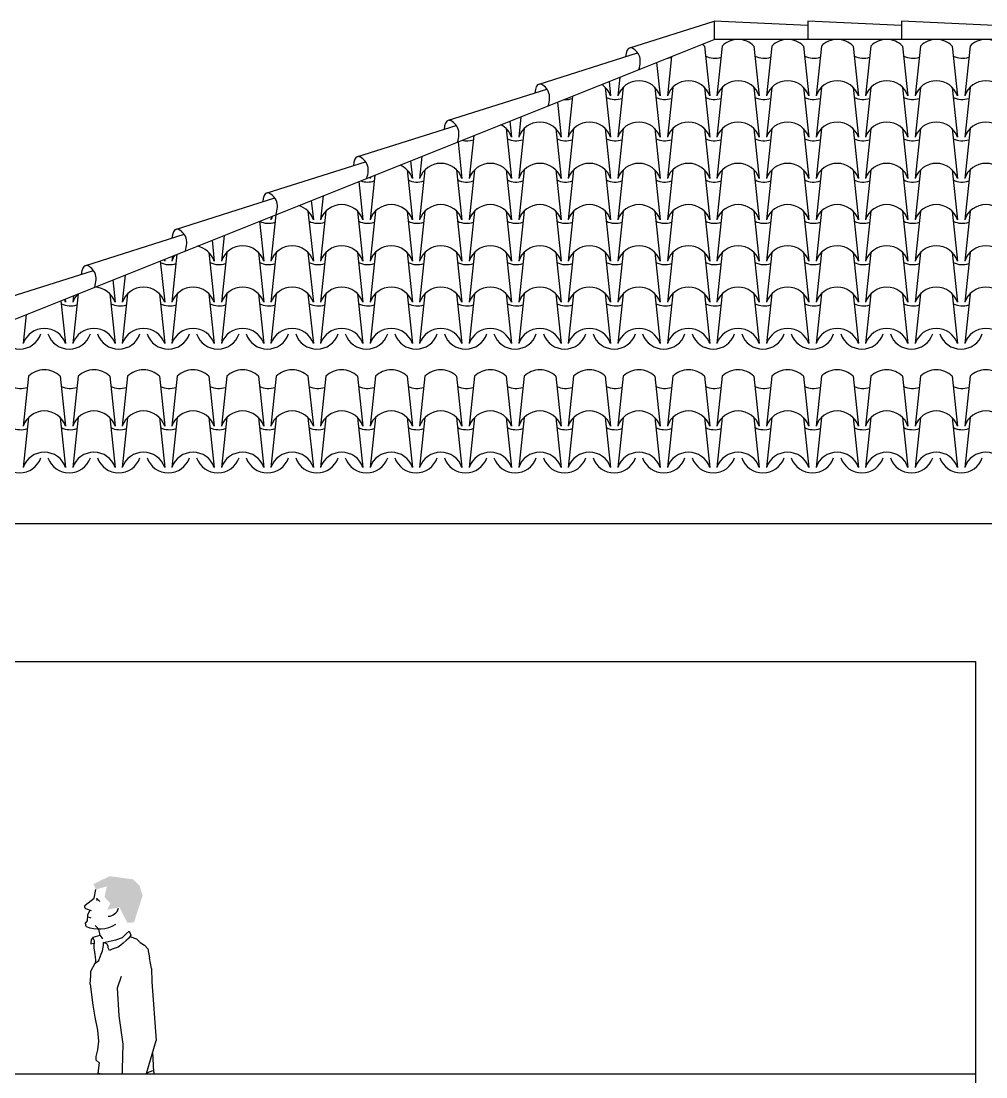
# Model space of a CAD drawing. Header units: millimetres. Extents: x -4228 to 27092, y -6721 to 984.
# Drawn here: x 5650.7 to 6001.1, y -6163 to -5779.3 of the extents above; entities that cross this region are included whole.
import ezdxf

# ---------------------------------------------------------------- set-up
doc = ezdxf.new("R2010")
doc.units = ezdxf.units.MM
doc.header["$LTSCALE"] = 50
doc.layers.get('0').update_dxf_attribs({"lineweight": 0})
for name, color, linetype in [('cobertura', 2, 'Continuous'), ('guardacorpo', 2, 'Continuous'), ('PAREDES3', 2, 'Continuous'), ('PENA24', 24, 'Continuous'), ('telhas', 3, 'Continuous')]:
    doc.layers.add(name, color=color, linetype=linetype)

msp = doc.modelspace()

# ---------------------------------------------------------------- linework, layer by layer
at = {"color": 3, "lineweight": 30}
for p, q in [((5677.24, -6097.97), (5677.82, -6094.92)), ((5673.94, -6100.59), (5677.24, -6097.97)), ((5678.04, -6098.01), (5679.32, -6099.17)), ((5674.1, -6101.73), (5676.08, -6102.54)), ((5674.82, -6106.25), (5674.97, -6104.03)), ((5674.97, -6104.03), (5675.68, -6102.48)), ((5674.12, -6107.14), (5674.82, -6106.25)), ((5674.31, -6108.26), (5674.12, -6107.14)), ((5674.92, -6104.75), (5676.06, -6105.21)), ((5678.87, -6109.31), (5677.54, -6107.97)), ((5679.27, -6111.56), (5676.75, -6112.31)), ((5679.39, -6111.59), (5678.87, -6109.31)), ((5679.39, -6111.59), (5680.2, -6112.83)), ((5687.52, -6112.3), (5688.88, -6111)), ((5688.88, -6111), (5689.99, -6110.01)), ((5690.6, -6111.43), (5689.73, -6112.72)), ((5689.99, -6110.01), (5690.6, -6111.43)), ((5690.22, -6112), (5692.58, -6112.85)), ((5676.04, -6114.25), (5675.99, -6114.59)), ((5675.99, -6114.59), (5677.16, -6114.32)), ((5676.17, -6113.17), (5676.04, -6114.25)), ((5676.69, -6112.31), (5676.17, -6113.17)), ((5676.75, -6112.31), (5676.75, -6112.44)), ((5676.75, -6112.44), (5677.04, -6112.91)), ((5677.04, -6112.91), (5677.28, -6113.44)), ((5677.22, -6114.32), (5677.1, -6114.92)), ((5677.1, -6114.92), (5677.1, -6115.33)), ((5677.1, -6115.33), (5677.16, -6116.2)), ((5677.28, -6113.44), (5677.22, -6113.79)), ((5677.22, -6113.79), (5677.22, -6114.32)), ((5680.21, -6117.12), (5680.58, -6115.27)), ((5680.58, -6114.12), (5685.04, -6113.15)), ((5680.58, -6115.27), (5680.58, -6114.12)), ((5681.82, -6114.57), (5680.58, -6114.12)), ((5682.32, -6115.42), (5681.82, -6114.57)), ((5682.32, -6116.12), (5682.32, -6115.42)), ((5685.91, -6115.84), (5684.54, -6116.27)), ((5685.04, -6113.15), (5687.52, -6112.3)), ((5686.91, -6115.12), (5685.91, -6115.84)), ((5687.76, -6114.42), (5686.91, -6115.12)), ((5688.88, -6113.42), (5687.76, -6114.42)), ((5689.73, -6112.72), (5688.88, -6113.42)), ((5692.58, -6112.85), (5693.95, -6114.12)), ((5693.95, -6114.12), (5695.56, -6115.12)), ((5695.56, -6115.12), (5696.67, -6116.42)), ((5677.16, -6116.2), (5677.22, -6116.81)), ((5677.22, -6116.81), (5677.49, -6118.54)), ((5677.49, -6118.54), (5677.73, -6120.39)), ((5678.97, -6120.66), (5679.47, -6118.96)), ((5679.47, -6118.96), (5680.21, -6117.12)), ((5682.82, -6116.97), (5682.32, -6116.12)), ((5683.8, -6116.54), (5682.82, -6116.97)), ((5684.54, -6116.27), (5683.8, -6116.54)), ((5696.67, -6116.42), (5697.27, -6119.65)), ((5698.02, -6123.6), (5697.27, -6119.65)), ((5676, -6124.49), (5677.59, -6121.64)), ((5677.73, -6120.39), (5677.59, -6121.64)), ((5677.59, -6121.64), (5678.97, -6120.66)), ((5698.02, -6123.6), (5698.17, -6128.37)), ((5675.72, -6129.31), (5676, -6126.15)), ((5676, -6126.15), (5676, -6124.49)), ((5685.74, -6130.64), (5687.2, -6126.31)), ((5675.72, -6129.31), (5676.76, -6136.84)), ((5686.26, -6140.74), (5685.74, -6130.64)), ((5698.17, -6128.37), (5699.74, -6149.79)), ((5676.76, -6136.84), (5677.46, -6141.21)), ((5677.46, -6141.21), (5678.49, -6145.99)), ((5687.73, -6151.12), (5686.26, -6140.74)), ((5678.49, -6145.99), (5678.84, -6149.96)), ((5678.84, -6149.96), (5678.49, -6153.14)), ((5696.22, -6161.75), (5699.74, -6149.79)), ((5678.49, -6153.14), (5677.81, -6155.52)), ((5687.49, -6160.17), (5687.73, -6151.12)), ((5698.93, -6161.11), (5698.5, -6154)), ((5677.81, -6155.52), (5677.81, -6156.73)), ((5677.81, -6156.73), (5679.2, -6157.92)), ((5678.7, -6161.72), (5679.18, -6157.79)), ((5678.48, -6161.53), (5680.38, -6161.96)), ((5687.57, -6161.96), (5687.49, -6160.17)), ((5696.15, -6161.96), (5696.22, -6161.75)), ((5696.3, -6161.46), (5698.57, -6160.69)), ((5699.1, -6161.96), (5698.93, -6161.11))]:
    msp.add_line(p, q, dxfattribs=at)
for centre, radius, start, end in [((5674.35, -6101.11), 0.67, 128.3615, 247.6917), ((5682.04, -6100.36), 4.25, 274.1476, 342.2254), ((5678.92, -6097.66), 11.56, 246.5372, 302.0448)]:
    msp.add_arc(centre, radius, start, end, dxfattribs=at)
for points in [[(5676.91, -6092.91), (5682.85, -6090.02), (5677.91, -6094.81), (5691.27, -6091.17)], [(5682.06, -6092.86), (5691.27, -6091.17), (5680.95, -6097.58), (5693.68, -6093.38)], [(5680.95, -6097.58), (5693.68, -6093.38), (5683.09, -6099.88), (5694.81, -6097.1)], [(5678.09, -6098.18), (5677.99, -6099.16), (5678.59, -6098.61)], [(5683.09, -6099.88), (5694.81, -6097.1), (5681.95, -6102.22), (5686.4, -6101.34)], [(5694.81, -6097.1), (5686.4, -6101.34), (5691.71, -6106.81), (5689.3, -6106.99)]]:
    msp.add_solid(points, dxfattribs=at)
at = {"layer": 'cobertura', "color": 3, "linetype": 'Continuous', "lineweight": 30}
msp.add_line((6022.44, -5961.96), (5512.44, -5961.96), dxfattribs=at)
at = {"layer": 'guardacorpo', "color": 3, "linetype": 'Continuous', "lineweight": 30}
msp.add_line((5997.44, -6161.96), (5644.44, -6161.96), dxfattribs=at)
at = {"layer": 'PAREDES3', "color": 3, "linetype": 'Continuous', "lineweight": 30}
for p in [(5644.44, -6011.96), (5997.44, -6191.96)]:
    msp.add_line(p, (5997.44, -6011.96), dxfattribs=at)
at = {"layer": 'PENA24', "color": 3, "lineweight": 30}
for p, q in [((5898.9, -5788.35), (5900.84, -5806.46)), ((5905.38, -5788.35), (5903.44, -5806.46)), ((5916.9, -5788.35), (5918.84, -5806.46)), ((5923.38, -5788.35), (5921.44, -5806.46)), ((5934.9, -5788.35), (5936.84, -5806.46)), ((5941.38, -5788.35), (5939.44, -5806.46)), ((5952.9, -5788.35), (5954.84, -5806.46)), ((5959.38, -5788.35), (5957.44, -5806.46)), ((5970.9, -5788.35), (5972.84, -5806.46)), ((5977.38, -5788.35), (5975.44, -5806.46)), ((5988.9, -5788.35), (5990.84, -5806.46)), ((5995.38, -5788.35), (5993.44, -5806.46)), ((5886.97, -5792.15), (5885.44, -5806.46)), ((5881.54, -5794.32), (5882.84, -5806.46)), ((5864.28, -5801.23), (5864.84, -5806.46)), ((5868.17, -5799.67), (5867.44, -5806.46)), ((5862.9, -5803.35), (5864.84, -5821.46)), ((5869.38, -5803.35), (5867.44, -5821.46)), ((5880.9, -5803.35), (5882.84, -5821.46)), ((5887.38, -5803.35), (5885.44, -5821.46)), ((5898.9, -5803.35), (5900.84, -5821.46)), ((5905.38, -5803.35), (5903.44, -5821.46)), ((5916.9, -5803.35), (5918.84, -5821.46)), ((5923.38, -5803.35), (5921.44, -5821.46)), ((5934.9, -5803.35), (5936.84, -5821.46)), ((5941.38, -5803.35), (5939.44, -5821.46)), ((5952.9, -5803.35), (5954.84, -5821.46)), ((5959.38, -5803.35), (5957.44, -5821.46)), ((5970.9, -5803.35), (5972.84, -5821.46)), ((5977.38, -5803.35), (5975.44, -5821.46)), ((5988.9, -5803.35), (5990.84, -5821.46)), ((5995.38, -5803.35), (5993.44, -5821.46)), ((5845.48, -5808.75), (5846.84, -5821.46)), ((5851.04, -5806.52), (5849.44, -5821.46)), ((5828.22, -5815.65), (5828.84, -5821.46)), ((5832.24, -5814.04), (5831.44, -5821.46)), ((5826.9, -5818.35), (5828.84, -5836.46)), ((5833.38, -5818.35), (5831.44, -5836.46)), ((5844.9, -5818.35), (5846.84, -5836.46)), ((5851.38, -5818.35), (5849.44, -5836.46)), ((5862.9, -5818.35), (5864.84, -5836.46)), ((5869.38, -5818.35), (5867.44, -5836.46)), ((5880.9, -5818.35), (5882.84, -5836.46)), ((5887.38, -5818.35), (5885.44, -5836.46)), ((5898.9, -5818.35), (5900.84, -5836.46)), ((5905.38, -5818.35), (5903.44, -5836.46)), ((5916.9, -5818.35), (5918.84, -5836.46)), ((5923.38, -5818.35), (5921.44, -5836.46)), ((5934.9, -5818.35), (5936.84, -5836.46)), ((5941.38, -5818.35), (5939.44, -5836.46)), ((5952.9, -5818.35), (5954.84, -5836.46)), ((5959.38, -5818.35), (5957.44, -5836.46)), ((5970.9, -5818.35), (5972.84, -5836.46)), ((5977.38, -5818.35), (5975.44, -5836.46)), ((5988.9, -5818.35), (5990.84, -5836.46)), ((5995.38, -5818.35), (5993.44, -5836.46)), ((5809.42, -5823.17), (5810.84, -5836.46)), ((5815.11, -5820.89), (5813.44, -5836.46)), ((5792.16, -5830.07), (5792.84, -5836.46)), ((5796.3, -5828.42), (5795.44, -5836.46)), ((5779.17, -5835.27), (5777.44, -5851.46)), ((5790.9, -5833.35), (5792.84, -5851.46)), ((5797.38, -5833.35), (5795.44, -5851.46)), ((5808.9, -5833.35), (5810.84, -5851.46)), ((5815.38, -5833.35), (5813.44, -5851.46)), ((5826.9, -5833.35), (5828.84, -5851.46)), ((5833.38, -5833.35), (5831.44, -5851.46)), ((5844.9, -5833.35), (5846.84, -5851.46)), ((5851.38, -5833.35), (5849.44, -5851.46)), ((5862.9, -5833.35), (5864.84, -5851.46)), ((5869.38, -5833.35), (5867.44, -5851.46)), ((5880.9, -5833.35), (5882.84, -5851.46)), ((5887.38, -5833.35), (5885.44, -5851.46)), ((5898.9, -5833.35), (5900.84, -5851.46)), ((5905.38, -5833.35), (5903.44, -5851.46)), ((5916.9, -5833.35), (5918.84, -5851.46)), ((5923.38, -5833.35), (5921.44, -5851.46)), ((5934.9, -5833.35), (5936.84, -5851.46)), ((5941.38, -5833.35), (5939.44, -5851.46)), ((5952.9, -5833.35), (5954.84, -5851.46)), ((5959.38, -5833.35), (5957.44, -5851.46)), ((5970.9, -5833.35), (5972.84, -5851.46)), ((5977.38, -5833.35), (5975.44, -5851.46)), ((5988.9, -5833.35), (5990.84, -5851.46)), ((5995.38, -5833.35), (5993.44, -5851.46)), ((5773.36, -5837.59), (5774.84, -5851.46)), ((5777.5, -5835.94), (5777.44, -5836.46)), ((5760.37, -5842.79), (5759.44, -5851.46)), ((5756.1, -5844.5), (5756.84, -5851.46)), ((5743.24, -5849.64), (5741.44, -5866.46)), ((5741.56, -5850.31), (5741.44, -5851.46)), ((5754.9, -5848.35), (5756.84, -5866.46)), ((5761.38, -5848.35), (5759.44, -5866.46)), ((5772.9, -5848.35), (5774.84, -5866.46)), ((5779.38, -5848.35), (5777.44, -5866.46)), ((5790.9, -5848.35), (5792.84, -5866.46)), ((5797.38, -5848.35), (5795.44, -5866.46)), ((5808.9, -5848.35), (5810.84, -5866.46)), ((5815.38, -5848.35), (5813.44, -5866.46)), ((5826.9, -5848.35), (5828.84, -5866.46)), ((5833.38, -5848.35), (5831.44, -5866.46)), ((5844.9, -5848.35), (5846.84, -5866.46)), ((5851.38, -5848.35), (5849.44, -5866.46)), ((5862.9, -5848.35), (5864.84, -5866.46)), ((5869.38, -5848.35), (5867.44, -5866.46)), ((5880.9, -5848.35), (5882.84, -5866.46)), ((5887.38, -5848.35), (5885.44, -5866.46)), ((5898.9, -5848.35), (5900.84, -5866.46)), ((5905.38, -5848.35), (5903.44, -5866.46)), ((5916.9, -5848.35), (5918.84, -5866.46)), ((5923.38, -5848.35), (5921.44, -5866.46)), ((5934.9, -5848.35), (5936.84, -5866.46)), ((5941.38, -5848.35), (5939.44, -5866.46)), ((5952.9, -5848.35), (5954.84, -5866.46)), ((5959.38, -5848.35), (5957.44, -5866.46)), ((5970.9, -5848.35), (5972.84, -5866.46)), ((5977.38, -5848.35), (5975.44, -5866.46)), ((5988.9, -5848.35), (5990.84, -5866.46)), ((5995.38, -5848.35), (5993.44, -5866.46)), ((5737.3, -5852), (5738.84, -5866.46)), ((5738.84, -5851.4), (5738.84, -5851.46)), ((5720.04, -5858.92), (5720.84, -5866.46)), ((5724.44, -5857.16), (5723.44, -5866.46)), ((5701.24, -5866.44), (5702.84, -5881.46)), ((5702.77, -5865.83), (5702.84, -5866.46)), ((5707.31, -5864.01), (5705.44, -5881.46)), ((5705.63, -5864.69), (5705.44, -5866.46)), ((5718.9, -5863.35), (5720.84, -5881.46)), ((5725.38, -5863.35), (5723.44, -5881.46)), ((5736.9, -5863.35), (5738.84, -5881.46)), ((5743.38, -5863.35), (5741.44, -5881.46)), ((5754.9, -5863.35), (5756.84, -5881.46)), ((5761.38, -5863.35), (5759.44, -5881.46)), ((5772.9, -5863.35), (5774.84, -5881.46)), ((5779.38, -5863.35), (5777.44, -5881.46)), ((5790.9, -5863.35), (5792.84, -5881.46)), ((5797.38, -5863.35), (5795.44, -5881.46)), ((5808.9, -5863.35), (5810.84, -5881.46)), ((5815.38, -5863.35), (5813.44, -5881.46)), ((5826.9, -5863.35), (5828.84, -5881.46)), ((5833.38, -5863.35), (5831.44, -5881.46)), ((5844.9, -5863.35), (5846.84, -5881.46)), ((5851.38, -5863.35), (5849.44, -5881.46)), ((5862.9, -5863.35), (5864.84, -5881.46)), ((5869.38, -5863.35), (5867.44, -5881.46)), ((5880.9, -5863.35), (5882.84, -5881.46)), ((5887.38, -5863.35), (5885.44, -5881.46)), ((5898.9, -5863.35), (5900.84, -5881.46)), ((5905.38, -5863.35), (5903.44, -5881.46)), ((5916.9, -5863.35), (5918.84, -5881.46)), ((5923.38, -5863.35), (5921.44, -5881.46)), ((5934.9, -5863.35), (5936.84, -5881.46)), ((5941.38, -5863.35), (5939.44, -5881.46)), ((5952.9, -5863.35), (5954.84, -5881.46)), ((5959.38, -5863.35), (5957.44, -5881.46)), ((5970.9, -5863.35), (5972.84, -5881.46)), ((5977.38, -5863.35), (5975.44, -5881.46)), ((5988.9, -5863.35), (5990.84, -5881.46)), ((5995.38, -5863.35), (5993.44, -5881.46)), ((5683.97, -5873.35), (5684.84, -5881.46)), ((5688.5, -5871.54), (5687.44, -5881.46)), ((5665.17, -5880.87), (5666.84, -5896.46)), ((5666.71, -5880.25), (5666.84, -5881.46)), ((5671.38, -5878.35), (5669.44, -5896.46)), ((5669.7, -5879.06), (5669.44, -5881.46)), ((5682.9, -5878.35), (5684.84, -5896.46)), ((5689.38, -5878.35), (5687.44, -5896.46)), ((5700.9, -5878.35), (5702.84, -5896.46)), ((5707.38, -5878.35), (5705.44, -5896.46)), ((5718.9, -5878.35), (5720.84, -5896.46)), ((5725.38, -5878.35), (5723.44, -5896.46)), ((5736.9, -5878.35), (5738.84, -5896.46)), ((5743.38, -5878.35), (5741.44, -5896.46)), ((5754.9, -5878.35), (5756.84, -5896.46)), ((5761.38, -5878.35), (5759.44, -5896.46)), ((5772.9, -5878.35), (5774.84, -5896.46)), ((5779.38, -5878.35), (5777.44, -5896.46)), ((5790.9, -5878.35), (5792.84, -5896.46)), ((5797.38, -5878.35), (5795.44, -5896.46)), ((5808.9, -5878.35), (5810.84, -5896.46)), ((5815.38, -5878.35), (5813.44, -5896.46)), ((5826.9, -5878.35), (5828.84, -5896.46)), ((5833.38, -5878.35), (5831.44, -5896.46)), ((5844.9, -5878.35), (5846.84, -5896.46)), ((5851.38, -5878.35), (5849.44, -5896.46)), ((5862.9, -5878.35), (5864.84, -5896.46)), ((5869.38, -5878.35), (5867.44, -5896.46)), ((5880.9, -5878.35), (5882.84, -5896.46)), ((5887.38, -5878.35), (5885.44, -5896.46)), ((5898.9, -5878.35), (5900.84, -5896.46)), ((5905.38, -5878.35), (5903.44, -5896.46)), ((5916.9, -5878.35), (5918.84, -5896.46)), ((5923.38, -5878.35), (5921.44, -5896.46)), ((5934.9, -5878.35), (5936.84, -5896.46)), ((5941.38, -5878.35), (5939.44, -5896.46)), ((5952.9, -5878.35), (5954.84, -5896.46)), ((5959.38, -5878.35), (5957.44, -5896.46)), ((5970.9, -5878.35), (5972.84, -5896.46)), ((5977.38, -5878.35), (5975.44, -5896.46)), ((5988.9, -5878.35), (5990.84, -5896.46)), ((5995.38, -5878.35), (5993.44, -5896.46)), ((5652.57, -5885.91), (5651.44, -5896.46)), ((5653.38, -5908.35), (5651.44, -5926.46)), ((5664.9, -5908.35), (5666.84, -5926.46)), ((5671.38, -5908.35), (5669.44, -5926.46)), ((5682.9, -5908.35), (5684.84, -5926.46)), ((5689.38, -5908.35), (5687.44, -5926.46)), ((5700.9, -5908.35), (5702.84, -5926.46)), ((5707.38, -5908.35), (5705.44, -5926.46)), ((5718.9, -5908.35), (5720.84, -5926.46)), ((5725.38, -5908.35), (5723.44, -5926.46)), ((5736.9, -5908.35), (5738.84, -5926.46)), ((5743.38, -5908.35), (5741.44, -5926.46)), ((5754.9, -5908.35), (5756.84, -5926.46)), ((5761.38, -5908.35), (5759.44, -5926.46)), ((5772.9, -5908.35), (5774.84, -5926.46)), ((5779.38, -5908.35), (5777.44, -5926.46)), ((5790.9, -5908.35), (5792.84, -5926.46)), ((5797.38, -5908.35), (5795.44, -5926.46)), ((5808.9, -5908.35), (5810.84, -5926.46)), ((5815.38, -5908.35), (5813.44, -5926.46)), ((5826.9, -5908.35), (5828.84, -5926.46)), ((5833.38, -5908.35), (5831.44, -5926.46)), ((5844.9, -5908.35), (5846.84, -5926.46)), ((5851.38, -5908.35), (5849.44, -5926.46)), ((5862.9, -5908.35), (5864.84, -5926.46)), ((5869.38, -5908.35), (5867.44, -5926.46)), ((5880.9, -5908.35), (5882.84, -5926.46)), ((5887.38, -5908.35), (5885.44, -5926.46)), ((5898.9, -5908.35), (5900.84, -5926.46)), ((5905.38, -5908.35), (5903.44, -5926.46)), ((5916.9, -5908.35), (5918.84, -5926.46)), ((5923.38, -5908.35), (5921.44, -5926.46)), ((5934.9, -5908.35), (5936.84, -5926.46)), ((5941.38, -5908.35), (5939.44, -5926.46)), ((5952.9, -5908.35), (5954.84, -5926.46)), ((5959.38, -5908.35), (5957.44, -5926.46)), ((5970.9, -5908.35), (5972.84, -5926.46)), ((5977.38, -5908.35), (5975.44, -5926.46)), ((5988.9, -5908.35), (5990.84, -5926.46)), ((5995.38, -5908.35), (5993.44, -5926.46)), ((5653.38, -5923.35), (5651.44, -5941.46)), ((5664.9, -5923.35), (5666.84, -5941.46)), ((5671.38, -5923.35), (5669.44, -5941.46)), ((5682.9, -5923.35), (5684.84, -5941.46)), ((5689.38, -5923.35), (5687.44, -5941.46)), ((5700.9, -5923.35), (5702.84, -5941.46)), ((5707.38, -5923.35), (5705.44, -5941.46)), ((5718.9, -5923.35), (5720.84, -5941.46)), ((5725.38, -5923.35), (5723.44, -5941.46)), ((5736.9, -5923.35), (5738.84, -5941.46)), ((5743.38, -5923.35), (5741.44, -5941.46)), ((5754.9, -5923.35), (5756.84, -5941.46)), ((5761.38, -5923.35), (5759.44, -5941.46)), ((5772.9, -5923.35), (5774.84, -5941.46)), ((5779.38, -5923.35), (5777.44, -5941.46)), ((5790.9, -5923.35), (5792.84, -5941.46)), ((5797.38, -5923.35), (5795.44, -5941.46)), ((5808.9, -5923.35), (5810.84, -5941.46)), ((5815.38, -5923.35), (5813.44, -5941.46)), ((5826.9, -5923.35), (5828.84, -5941.46)), ((5833.38, -5923.35), (5831.44, -5941.46)), ((5844.9, -5923.35), (5846.84, -5941.46)), ((5851.38, -5923.35), (5849.44, -5941.46)), ((5862.9, -5923.35), (5864.84, -5941.46)), ((5869.38, -5923.35), (5867.44, -5941.46)), ((5880.9, -5923.35), (5882.84, -5941.46)), ((5887.38, -5923.35), (5885.44, -5941.46)), ((5898.9, -5923.35), (5900.84, -5941.46)), ((5905.38, -5923.35), (5903.44, -5941.46)), ((5916.9, -5923.35), (5918.84, -5941.46)), ((5923.38, -5923.35), (5921.44, -5941.46)), ((5934.9, -5923.35), (5936.84, -5941.46)), ((5941.38, -5923.35), (5939.44, -5941.46)), ((5952.9, -5923.35), (5954.84, -5941.46)), ((5959.38, -5923.35), (5957.44, -5941.46)), ((5970.9, -5923.35), (5972.84, -5941.46)), ((5977.38, -5923.35), (5975.44, -5941.46)), ((5988.9, -5923.35), (5990.84, -5941.46)), ((5995.38, -5923.35), (5993.44, -5941.46))]:
    msp.add_line(p, q, dxfattribs=at)
for centre, radius, start, end in [((5911.14, -5794.1), 8.14, 44.9328, 135.0672), ((5929.14, -5794.1), 8.14, 44.9328, 135.0672), ((5947.14, -5794.1), 8.14, 44.9328, 135.0672), ((5965.14, -5794.1), 8.14, 44.9328, 135.0672), ((5983.14, -5794.1), 8.14, 44.9328, 135.0672), ((6001.14, -5794.1), 8.14, 44.9328, 135.0672), ((5893.14, -5794.1), 8.14, 44.9328, 52.0771), ((5884.57, -5785.32), 7.44, 278.2646, 288.6886), ((5902.57, -5785.32), 7.44, 243.9234, 288.6886), ((5920.57, -5785.32), 7.44, 243.9234, 288.6886), ((5938.57, -5785.32), 7.44, 243.9234, 288.6886), ((5956.57, -5785.32), 7.44, 243.9234, 288.6886), ((5974.57, -5785.32), 7.44, 243.9234, 288.6886), ((5992.57, -5785.32), 7.44, 243.9234, 288.6886), ((5875.14, -5809.1), 8.14, 18.9246, 161.0754), ((5893.14, -5809.1), 8.14, 18.9246, 161.0754), ((5911.14, -5809.1), 8.14, 18.9246, 161.0754), ((5929.14, -5809.1), 8.14, 18.9246, 161.0754), ((5947.14, -5809.1), 8.14, 18.9246, 161.0754), ((5965.14, -5809.1), 8.14, 18.9246, 161.0754), ((5983.14, -5809.1), 8.14, 18.9246, 161.0754), ((6001.14, -5809.1), 8.14, 18.9246, 161.0754), ((5857.14, -5809.1), 8.14, 18.9246, 56.733), ((5848.57, -5800.32), 7.44, 265.6124, 288.6886), ((5866.57, -5800.32), 7.44, 243.9234, 288.6886), ((5884.57, -5800.32), 7.44, 243.9234, 288.6886), ((5902.57, -5800.32), 7.44, 243.9234, 288.6886), ((5920.57, -5800.32), 7.44, 243.9234, 288.6886), ((5938.57, -5800.32), 7.44, 243.9234, 288.6886), ((5956.57, -5800.32), 7.44, 243.9234, 288.6886), ((5974.57, -5800.32), 7.44, 243.9234, 288.6886), ((5992.57, -5800.32), 7.44, 243.9234, 288.6886), ((5839.14, -5824.1), 8.14, 18.9246, 161.0754), ((5857.14, -5824.1), 8.14, 18.9246, 161.0754), ((5875.14, -5824.1), 8.14, 18.9246, 161.0754), ((5893.14, -5824.1), 8.14, 18.9246, 161.0754), ((5911.14, -5824.1), 8.14, 18.9246, 161.0754), ((5929.14, -5824.1), 8.14, 18.9246, 161.0754), ((5947.14, -5824.1), 8.14, 18.9246, 161.0754), ((5965.14, -5824.1), 8.14, 18.9246, 161.0754), ((5983.14, -5824.1), 8.14, 18.9246, 161.0754), ((6001.14, -5824.1), 8.14, 18.9246, 161.0754), ((5821.14, -5824.1), 8.14, 18.9246, 61.6706), ((5812.57, -5815.32), 7.44, 257.1338, 288.6886), ((5830.57, -5815.32), 7.44, 243.9234, 288.6886), ((5848.57, -5815.32), 7.44, 243.9234, 288.6886), ((5866.57, -5815.32), 7.44, 243.9234, 288.6886), ((5884.57, -5815.32), 7.44, 243.9234, 288.6886), ((5902.57, -5815.32), 7.44, 243.9234, 288.6886), ((5920.57, -5815.32), 7.44, 243.9234, 288.6886), ((5938.57, -5815.32), 7.44, 243.9234, 288.6886), ((5956.57, -5815.32), 7.44, 243.9234, 288.6886), ((5974.57, -5815.32), 7.44, 243.9234, 288.6886), ((5992.57, -5815.32), 7.44, 243.9234, 288.6886), ((5785.14, -5839.1), 8.14, 18.9246, 66.9936), ((5803.14, -5839.1), 8.14, 18.9246, 161.0754), ((5821.14, -5839.1), 8.14, 18.9246, 161.0754), ((5839.14, -5839.1), 8.14, 18.9246, 161.0754), ((5857.14, -5839.1), 8.14, 18.9246, 161.0754), ((5875.14, -5839.1), 8.14, 18.9246, 161.0754), ((5893.14, -5839.1), 8.14, 18.9246, 161.0754), ((5911.14, -5839.1), 8.14, 18.9246, 161.0754), ((5929.14, -5839.1), 8.14, 18.9246, 161.0754), ((5947.14, -5839.1), 8.14, 18.9246, 161.0754), ((5965.14, -5839.1), 8.14, 18.9246, 161.0754), ((5983.14, -5839.1), 8.14, 18.9246, 161.0754), ((6001.14, -5839.1), 8.14, 18.9246, 161.0754), ((5785.14, -5839.1), 8.14, 156.6092, 161.0754), ((5776.57, -5830.32), 7.44, 250.1833, 288.6886), ((5776.57, -5830.32), 7.44, 250.1833, 288.6886), ((5794.57, -5830.32), 7.44, 243.9234, 288.6886), ((5812.57, -5830.32), 7.44, 243.9234, 288.6886), ((5830.57, -5830.32), 7.44, 243.9234, 288.6886), ((5848.57, -5830.32), 7.44, 243.9234, 288.6886), ((5866.57, -5830.32), 7.44, 243.9234, 288.6886), ((5884.57, -5830.32), 7.44, 243.9234, 288.6886), ((5902.57, -5830.32), 7.44, 243.9234, 288.6886), ((5920.57, -5830.32), 7.44, 243.9234, 288.6886), ((5938.57, -5830.32), 7.44, 243.9234, 288.6886), ((5956.57, -5830.32), 7.44, 243.9234, 288.6886), ((5974.57, -5830.32), 7.44, 243.9234, 288.6886), ((5992.57, -5830.32), 7.44, 243.9234, 288.6886), ((5749.14, -5854.1), 8.14, 18.9246, 72.8713), ((5767.14, -5854.1), 8.14, 18.9246, 161.0754), ((5785.14, -5854.1), 8.14, 18.9246, 161.0754), ((5803.14, -5854.1), 8.14, 18.9246, 161.0754), ((5821.14, -5854.1), 8.14, 18.9246, 161.0754), ((5839.14, -5854.1), 8.14, 18.9246, 161.0754), ((5857.14, -5854.1), 8.14, 18.9246, 161.0754), ((5875.14, -5854.1), 8.14, 18.9246, 161.0754), ((5893.14, -5854.1), 8.14, 18.9246, 161.0754), ((5911.14, -5854.1), 8.14, 18.9246, 161.0754), ((5929.14, -5854.1), 8.14, 18.9246, 161.0754), ((5947.14, -5854.1), 8.14, 18.9246, 161.0754), ((5965.14, -5854.1), 8.14, 18.9246, 161.0754), ((5983.14, -5854.1), 8.14, 18.9246, 161.0754), ((6001.14, -5854.1), 8.14, 18.9246, 161.0754), ((5749.14, -5854.1), 8.14, 150.7315, 161.0754), ((5740.57, -5845.32), 7.44, 243.9234, 288.6886), ((5740.57, -5845.32), 7.44, 243.9234, 288.6886), ((5731.14, -5854.1), 8.14, 18.9246, 19.3172), ((5758.57, -5845.32), 7.44, 243.9234, 288.6886), ((5758.57, -5845.32), 7.44, 243.9234, 288.6886), ((5776.57, -5845.32), 7.44, 243.9234, 288.6886), ((5776.57, -5845.32), 7.44, 243.9234, 288.6886), ((5794.57, -5845.32), 7.44, 243.9234, 288.6886), ((5812.57, -5845.32), 7.44, 243.9234, 288.6886), ((5830.57, -5845.32), 7.44, 243.9234, 288.6886), ((5848.57, -5845.32), 7.44, 243.9234, 288.6886), ((5866.57, -5845.32), 7.44, 243.9234, 288.6886), ((5884.57, -5845.32), 7.44, 243.9234, 288.6886), ((5902.57, -5845.32), 7.44, 243.9234, 288.6886), ((5920.57, -5845.32), 7.44, 243.9234, 288.6886), ((5938.57, -5845.32), 7.44, 243.9234, 288.6886), ((5956.57, -5845.32), 7.44, 243.9234, 288.6886), ((5974.57, -5845.32), 7.44, 243.9234, 288.6886), ((5992.57, -5845.32), 7.44, 243.9234, 288.6886), ((5713.14, -5869.1), 8.14, 18.9246, 79.6184), ((5731.14, -5869.1), 8.14, 18.9246, 161.0754), ((5749.14, -5869.1), 8.14, 18.9246, 161.0754), ((5767.14, -5869.1), 8.14, 18.9246, 161.0754), ((5785.14, -5869.1), 8.14, 18.9246, 161.0754), ((5803.14, -5869.1), 8.14, 18.9246, 161.0754), ((5821.14, -5869.1), 8.14, 18.9246, 161.0754), ((5839.14, -5869.1), 8.14, 18.9246, 161.0754), ((5857.14, -5869.1), 8.14, 18.9246, 161.0754), ((5875.14, -5869.1), 8.14, 18.9246, 161.0754), ((5893.14, -5869.1), 8.14, 18.9246, 161.0754), ((5911.14, -5869.1), 8.14, 18.9246, 161.0754), ((5929.14, -5869.1), 8.14, 18.9246, 161.0754), ((5947.14, -5869.1), 8.14, 18.9246, 161.0754), ((5965.14, -5869.1), 8.14, 18.9246, 161.0754), ((5983.14, -5869.1), 8.14, 18.9246, 161.0754), ((6001.14, -5869.1), 8.14, 18.9246, 161.0754), ((5695.14, -5869.1), 8.14, 18.9246, 23.2393), ((5713.14, -5869.1), 8.14, 143.9844, 161.0754), ((5704.57, -5860.32), 7.44, 243.9234, 288.6886), ((5704.57, -5860.32), 7.44, 243.9234, 288.6886), ((5722.57, -5860.32), 7.44, 243.9234, 288.6886), ((5722.57, -5860.32), 7.44, 243.9234, 288.6886), ((5740.57, -5860.32), 7.44, 243.9234, 288.6886), ((5740.57, -5860.32), 7.44, 243.9234, 288.6886), ((5758.57, -5860.32), 7.44, 243.9234, 288.6886), ((5758.57, -5860.32), 7.44, 243.9234, 288.6886), ((5776.57, -5860.32), 7.44, 243.9234, 288.6886), ((5776.57, -5860.32), 7.44, 243.9234, 288.6886), ((5794.57, -5860.32), 7.44, 243.9234, 288.6886), ((5812.57, -5860.32), 7.44, 243.9234, 288.6886), ((5830.57, -5860.32), 7.44, 243.9234, 288.6886), ((5848.57, -5860.32), 7.44, 243.9234, 288.6886), ((5866.57, -5860.32), 7.44, 243.9234, 288.6886), ((5884.57, -5860.32), 7.44, 243.9234, 288.6886), ((5902.57, -5860.32), 7.44, 243.9234, 288.6886), ((5920.57, -5860.32), 7.44, 243.9234, 288.6886), ((5938.57, -5860.32), 7.44, 243.9234, 288.6886), ((5956.57, -5860.32), 7.44, 243.9234, 288.6886), ((5974.57, -5860.32), 7.44, 243.9234, 288.6886), ((5992.57, -5860.32), 7.44, 243.9234, 288.6886), ((5677.14, -5884.1), 8.14, 18.9246, 87.9772), ((5695.14, -5884.1), 8.14, 18.9246, 161.0754), ((5713.14, -5884.1), 8.14, 18.9246, 161.0754), ((5731.14, -5884.1), 8.14, 18.9246, 161.0754), ((5749.14, -5884.1), 8.14, 18.9246, 161.0754), ((5767.14, -5884.1), 8.14, 18.9246, 161.0754), ((5785.14, -5884.1), 8.14, 18.9246, 161.0754), ((5803.14, -5884.1), 8.14, 18.9246, 161.0754), ((5821.14, -5884.1), 8.14, 18.9246, 161.0754), ((5839.14, -5884.1), 8.14, 18.9246, 161.0754), ((5857.14, -5884.1), 8.14, 18.9246, 161.0754), ((5875.14, -5884.1), 8.14, 18.9246, 161.0754), ((5893.14, -5884.1), 8.14, 18.9246, 161.0754), ((5911.14, -5884.1), 8.14, 18.9246, 161.0754), ((5929.14, -5884.1), 8.14, 18.9246, 161.0754), ((5947.14, -5884.1), 8.14, 18.9246, 161.0754), ((5965.14, -5884.1), 8.14, 18.9246, 161.0754), ((5983.14, -5884.1), 8.14, 18.9246, 161.0754), ((6001.14, -5884.1), 8.14, 18.9246, 161.0754), ((5659.14, -5884.1), 8.14, 18.9246, 27.1682), ((5677.14, -5884.1), 8.14, 135.0672, 161.0754), ((5668.57, -5875.32), 7.44, 243.9234, 288.6886), ((5686.57, -5875.32), 7.44, 243.9234, 288.6886), ((5686.57, -5875.32), 7.44, 243.9234, 288.6886), ((5704.57, -5875.32), 7.44, 243.9234, 288.6886), ((5704.57, -5875.32), 7.44, 243.9234, 288.6886), ((5722.57, -5875.32), 7.44, 243.9234, 288.6886), ((5722.57, -5875.32), 7.44, 243.9234, 288.6886), ((5740.57, -5875.32), 7.44, 243.9234, 288.6886), ((5740.57, -5875.32), 7.44, 243.9234, 288.6886), ((5758.57, -5875.32), 7.44, 243.9234, 288.6886), ((5758.57, -5875.32), 7.44, 243.9234, 288.6886), ((5776.57, -5875.32), 7.44, 243.9234, 288.6886), ((5776.57, -5875.32), 7.44, 243.9234, 288.6886), ((5794.57, -5875.32), 7.44, 243.9234, 288.6886), ((5812.57, -5875.32), 7.44, 243.9234, 288.6886), ((5830.57, -5875.32), 7.44, 243.9234, 288.6886), ((5848.57, -5875.32), 7.44, 243.9234, 288.6886), ((5866.57, -5875.32), 7.44, 243.9234, 288.6886), ((5884.57, -5875.32), 7.44, 243.9234, 288.6886), ((5902.57, -5875.32), 7.44, 243.9234, 288.6886), ((5920.57, -5875.32), 7.44, 243.9234, 288.6886), ((5938.57, -5875.32), 7.44, 243.9234, 288.6886), ((5956.57, -5875.32), 7.44, 243.9234, 288.6886), ((5974.57, -5875.32), 7.44, 243.9234, 288.6886), ((5992.57, -5875.32), 7.44, 243.9234, 288.6886), ((5650.14, -5890.32), 8.14, 198.9246, 341.0754), ((5659.14, -5899.1), 8.14, 18.9246, 161.0754), ((5668.14, -5890.32), 8.14, 198.9246, 341.0754), ((5677.14, -5899.1), 8.14, 18.9246, 161.0754), ((5686.14, -5890.32), 8.14, 198.9246, 341.0754), ((5695.14, -5899.1), 8.14, 18.9246, 161.0754), ((5704.14, -5890.32), 8.14, 198.9246, 341.0754), ((5713.14, -5899.1), 8.14, 18.9246, 161.0754), ((5722.14, -5890.32), 8.14, 198.9246, 341.0754), ((5731.14, -5899.1), 8.14, 18.9246, 161.0754), ((5740.14, -5890.32), 8.14, 198.9246, 341.0754), ((5749.14, -5899.1), 8.14, 18.9246, 161.0754), ((5758.14, -5890.32), 8.14, 198.9246, 341.0754), ((5767.14, -5899.1), 8.14, 18.9246, 161.0754), ((5776.14, -5890.32), 8.14, 198.9246, 341.0754), ((5785.14, -5899.1), 8.14, 18.9246, 161.0754), ((5794.14, -5890.32), 8.14, 198.9246, 341.0754), ((5803.14, -5899.1), 8.14, 18.9246, 161.0754), ((5812.14, -5890.32), 8.14, 198.9246, 341.0754), ((5821.14, -5899.1), 8.14, 18.9246, 161.0754), ((5830.14, -5890.32), 8.14, 198.9246, 341.0754), ((5839.14, -5899.1), 8.14, 18.9246, 161.0754), ((5848.14, -5890.32), 8.14, 198.9246, 341.0754), ((5857.14, -5899.1), 8.14, 18.9246, 161.0754), ((5866.14, -5890.32), 8.14, 198.9246, 341.0754), ((5875.14, -5899.1), 8.14, 18.9246, 161.0754), ((5884.14, -5890.32), 8.14, 198.9246, 341.0754), ((5893.14, -5899.1), 8.14, 18.9246, 161.0754), ((5902.14, -5890.32), 8.14, 198.9246, 341.0754), ((5911.14, -5899.1), 8.14, 18.9246, 161.0754), ((5920.14, -5890.32), 8.14, 198.9246, 341.0754), ((5929.14, -5899.1), 8.14, 18.9246, 161.0754), ((5938.14, -5890.32), 8.14, 198.9246, 341.0754), ((5947.14, -5899.1), 8.14, 18.9246, 161.0754), ((5956.14, -5890.32), 8.14, 198.9246, 341.0754), ((5965.14, -5899.1), 8.14, 18.9246, 161.0754), ((5974.14, -5890.32), 8.14, 198.9246, 341.0754), ((5983.14, -5899.1), 8.14, 18.9246, 161.0754), ((5992.14, -5890.32), 8.14, 198.9246, 341.0754), ((6001.14, -5899.1), 8.14, 18.9246, 161.0754), ((5659.14, -5914.1), 8.14, 44.9328, 135.0672), ((5677.14, -5914.1), 8.14, 44.9328, 135.0672), ((5695.14, -5914.1), 8.14, 44.9328, 135.0672), ((5713.14, -5914.1), 8.14, 44.9328, 135.0672), ((5731.14, -5914.1), 8.14, 44.9328, 135.0672), ((5749.14, -5914.1), 8.14, 44.9328, 135.0672), ((5767.14, -5914.1), 8.14, 44.9328, 135.0672), ((5785.14, -5914.1), 8.14, 44.9328, 135.0672), ((5803.14, -5914.1), 8.14, 44.9328, 135.0672), ((5821.14, -5914.1), 8.14, 44.9328, 135.0672), ((5839.14, -5914.1), 8.14, 44.9328, 135.0672), ((5857.14, -5914.1), 8.14, 44.9328, 135.0672), ((5875.14, -5914.1), 8.14, 44.9328, 135.0672), ((5893.14, -5914.1), 8.14, 44.9328, 135.0672), ((5911.14, -5914.1), 8.14, 44.9328, 135.0672), ((5929.14, -5914.1), 8.14, 44.9328, 135.0672), ((5947.14, -5914.1), 8.14, 44.9328, 135.0672), ((5965.14, -5914.1), 8.14, 44.9328, 135.0672), ((5983.14, -5914.1), 8.14, 44.9328, 135.0672), ((6001.14, -5914.1), 8.14, 44.9328, 135.0672), ((5650.57, -5905.32), 7.44, 243.9234, 288.6886), ((5668.57, -5905.32), 7.44, 243.9234, 288.6886), ((5686.57, -5905.32), 7.44, 243.9234, 288.6886), ((5686.57, -5905.32), 7.44, 243.9234, 288.6886), ((5704.57, -5905.32), 7.44, 243.9234, 288.6886), ((5722.57, -5905.32), 7.44, 243.9234, 288.6886), ((5740.57, -5905.32), 7.44, 243.9234, 288.6886), ((5740.57, -5905.32), 7.44, 243.9234, 288.6886), ((5758.57, -5905.32), 7.44, 243.9234, 288.6886), ((5776.57, -5905.32), 7.44, 243.9234, 288.6886), ((5794.57, -5905.32), 7.44, 243.9234, 288.6886), ((5794.57, -5905.32), 7.44, 243.9234, 288.6886), ((5812.57, -5905.32), 7.44, 243.9234, 288.6886), ((5830.57, -5905.32), 7.44, 243.9234, 288.6886), ((5848.57, -5905.32), 7.44, 243.9234, 288.6886), ((5848.57, -5905.32), 7.44, 243.9234, 288.6886), ((5866.57, -5905.32), 7.44, 243.9234, 288.6886), ((5884.57, -5905.32), 7.44, 243.9234, 288.6886), ((5902.57, -5905.32), 7.44, 243.9234, 288.6886), ((5902.57, -5905.32), 7.44, 243.9234, 288.6886), ((5920.57, -5905.32), 7.44, 243.9234, 288.6886), ((5938.57, -5905.32), 7.44, 243.9234, 288.6886), ((5956.57, -5905.32), 7.44, 243.9234, 288.6886), ((5956.57, -5905.32), 7.44, 243.9234, 288.6886), ((5974.57, -5905.32), 7.44, 243.9234, 288.6886), ((5992.57, -5905.32), 7.44, 243.9234, 288.6886), ((5659.14, -5929.1), 8.14, 18.9246, 161.0754), ((5677.14, -5929.1), 8.14, 18.9246, 161.0754), ((5695.14, -5929.1), 8.14, 18.9246, 161.0754), ((5713.14, -5929.1), 8.14, 18.9246, 161.0754), ((5731.14, -5929.1), 8.14, 18.9246, 161.0754), ((5749.14, -5929.1), 8.14, 18.9246, 161.0754), ((5767.14, -5929.1), 8.14, 18.9246, 161.0754), ((5785.14, -5929.1), 8.14, 18.9246, 161.0754), ((5803.14, -5929.1), 8.14, 18.9246, 161.0754), ((5821.14, -5929.1), 8.14, 18.9246, 161.0754), ((5839.14, -5929.1), 8.14, 18.9246, 161.0754), ((5857.14, -5929.1), 8.14, 18.9246, 161.0754), ((5875.14, -5929.1), 8.14, 18.9246, 161.0754), ((5893.14, -5929.1), 8.14, 18.9246, 161.0754), ((5911.14, -5929.1), 8.14, 18.9246, 161.0754), ((5929.14, -5929.1), 8.14, 18.9246, 161.0754), ((5947.14, -5929.1), 8.14, 18.9246, 161.0754), ((5965.14, -5929.1), 8.14, 18.9246, 161.0754), ((5983.14, -5929.1), 8.14, 18.9246, 161.0754), ((6001.14, -5929.1), 8.14, 18.9246, 161.0754), ((5650.57, -5920.32), 7.44, 243.9234, 288.6886), ((5668.57, -5920.32), 7.44, 243.9234, 288.6886), ((5686.57, -5920.32), 7.44, 243.9234, 288.6886), ((5686.57, -5920.32), 7.44, 243.9234, 288.6886), ((5704.57, -5920.32), 7.44, 243.9234, 288.6886), ((5704.57, -5920.32), 7.44, 243.9234, 288.6886), ((5722.57, -5920.32), 7.44, 243.9234, 288.6886), ((5722.57, -5920.32), 7.44, 243.9234, 288.6886), ((5740.57, -5920.32), 7.44, 243.9234, 288.6886), ((5740.57, -5920.32), 7.44, 243.9234, 288.6886), ((5758.57, -5920.32), 7.44, 243.9234, 288.6886), ((5758.57, -5920.32), 7.44, 243.9234, 288.6886), ((5776.57, -5920.32), 7.44, 243.9234, 288.6886), ((5776.57, -5920.32), 7.44, 243.9234, 288.6886), ((5794.57, -5920.32), 7.44, 243.9234, 288.6886), ((5812.57, -5920.32), 7.44, 243.9234, 288.6886), ((5830.57, -5920.32), 7.44, 243.9234, 288.6886), ((5848.57, -5920.32), 7.44, 243.9234, 288.6886), ((5866.57, -5920.32), 7.44, 243.9234, 288.6886), ((5884.57, -5920.32), 7.44, 243.9234, 288.6886), ((5902.57, -5920.32), 7.44, 243.9234, 288.6886), ((5920.57, -5920.32), 7.44, 243.9234, 288.6886), ((5938.57, -5920.32), 7.44, 243.9234, 288.6886), ((5956.57, -5920.32), 7.44, 243.9234, 288.6886), ((5974.57, -5920.32), 7.44, 243.9234, 288.6886), ((5992.57, -5920.32), 7.44, 243.9234, 288.6886), ((5650.14, -5935.32), 8.14, 198.9246, 341.0754), ((5659.14, -5944.1), 8.14, 18.9246, 161.0754), ((5668.14, -5935.32), 8.14, 198.9246, 341.0754), ((5677.14, -5944.1), 8.14, 18.9246, 161.0754), ((5686.14, -5935.32), 8.14, 198.9246, 341.0754), ((5695.14, -5944.1), 8.14, 18.9246, 161.0754), ((5704.14, -5935.32), 8.14, 198.9246, 341.0754), ((5713.14, -5944.1), 8.14, 18.9246, 161.0754), ((5722.14, -5935.32), 8.14, 198.9246, 341.0754), ((5731.14, -5944.1), 8.14, 18.9246, 161.0754), ((5740.14, -5935.32), 8.14, 198.9246, 341.0754), ((5749.14, -5944.1), 8.14, 18.9246, 161.0754), ((5758.14, -5935.32), 8.14, 198.9246, 341.0754), ((5767.14, -5944.1), 8.14, 18.9246, 161.0754), ((5776.14, -5935.32), 8.14, 198.9246, 341.0754), ((5785.14, -5944.1), 8.14, 18.9246, 161.0754), ((5794.14, -5935.32), 8.14, 198.9246, 341.0754), ((5803.14, -5944.1), 8.14, 18.9246, 161.0754), ((5812.14, -5935.32), 8.14, 198.9246, 341.0754), ((5821.14, -5944.1), 8.14, 18.9246, 161.0754), ((5830.14, -5935.32), 8.14, 198.9246, 341.0754), ((5839.14, -5944.1), 8.14, 18.9246, 161.0754), ((5848.14, -5935.32), 8.14, 198.9246, 341.0754), ((5857.14, -5944.1), 8.14, 18.9246, 161.0754), ((5866.14, -5935.32), 8.14, 198.9246, 341.0754), ((5875.14, -5944.1), 8.14, 18.9246, 161.0754), ((5884.14, -5935.32), 8.14, 198.9246, 341.0754), ((5893.14, -5944.1), 8.14, 18.9246, 161.0754), ((5902.14, -5935.32), 8.14, 198.9246, 341.0754), ((5911.14, -5944.1), 8.14, 18.9246, 161.0754), ((5920.14, -5935.32), 8.14, 198.9246, 341.0754), ((5929.14, -5944.1), 8.14, 18.9246, 161.0754), ((5938.14, -5935.32), 8.14, 198.9246, 341.0754), ((5947.14, -5944.1), 8.14, 18.9246, 161.0754), ((5956.14, -5935.32), 8.14, 198.9246, 341.0754), ((5965.14, -5944.1), 8.14, 18.9246, 161.0754), ((5974.14, -5935.32), 8.14, 198.9246, 341.0754), ((5983.14, -5944.1), 8.14, 18.9246, 161.0754), ((5992.14, -5935.32), 8.14, 198.9246, 341.0754), ((6001.14, -5944.1), 8.14, 18.9246, 161.0754)]:
    msp.add_arc(centre, radius, start, end, dxfattribs=at)
at = {"layer": 'telhas', "linetype": 'Continuous'}
for p, q in [((5871.86, -5788.96), (5902.44, -5779.27)), ((5936.44, -5780.89), (5902.44, -5779.27)), ((5902.44, -5779.27), (5902.44, -5785.96)), ((5970.44, -5780.89), (5936.44, -5779.27)), ((5936.44, -5779.27), (5936.44, -5785.96)), ((6004.44, -5780.89), (5970.44, -5779.27)), ((5970.44, -5779.27), (5970.44, -5785.96)), ((6391.55, -5785.96), (5902.44, -5785.96)), ((5838.92, -5802.14), (5874.64, -5790.82)), ((5805.97, -5815.32), (5841.69, -5804)), ((5773.02, -5828.49), (5808.74, -5817.18)), ((5740.07, -5841.67), (5775.79, -5830.36)), ((5707.12, -5854.85), (5742.85, -5843.54)), ((5674.18, -5868.03), (5709.9, -5856.72)), ((5641.23, -5881.21), (5676.95, -5869.9))]:
    msp.add_line(p, q, dxfattribs=at)
at = {"layer": 'telhas', "color": 3, "lineweight": 30}
msp.add_line((5507.44, -5943.96), (5902.44, -5785.96), dxfattribs=at)
at = {"layer": 'telhas', "linetype": 'Continuous'}
for points in [[(5875.13, -5796.89), (5875.56, -5795.1), (5876.34, -5791.93), (5871.39, -5787.55), (5870.43, -5790.48), (5870.23, -5792.26)], [(5842.18, -5810.07), (5842.62, -5808.28), (5843.39, -5805.11), (5838.44, -5800.73), (5837.48, -5803.66), (5837.28, -5805.44)], [(5809.23, -5823.25), (5809.67, -5821.46), (5810.44, -5818.29), (5805.49, -5813.91), (5804.53, -5816.83), (5804.33, -5818.62)], [(5776.28, -5836.42), (5776.72, -5834.64), (5777.49, -5831.47), (5772.55, -5827.09), (5771.59, -5830.01), (5771.38, -5831.8)], [(5743.33, -5849.6), (5743.77, -5847.82), (5744.54, -5844.65), (5739.6, -5840.27), (5738.64, -5843.19), (5738.44, -5844.98)], [(5710.39, -5862.78), (5710.82, -5861), (5711.6, -5857.83), (5706.65, -5853.45), (5705.69, -5856.37), (5705.49, -5858.16)], [(5677.44, -5875.96), (5677.88, -5874.17), (5678.65, -5871), (5673.7, -5866.63), (5672.74, -5869.55), (5672.54, -5871.33)]]:
    msp.add_open_spline(points, degree=3, knots=[0.007169, 0.007169, 0.007169, 0.007169, 5.320129, 9.426957, 13.705467, 13.705467, 13.705467, 13.705467], dxfattribs=at)

doc.saveas('drawing.dxf')
